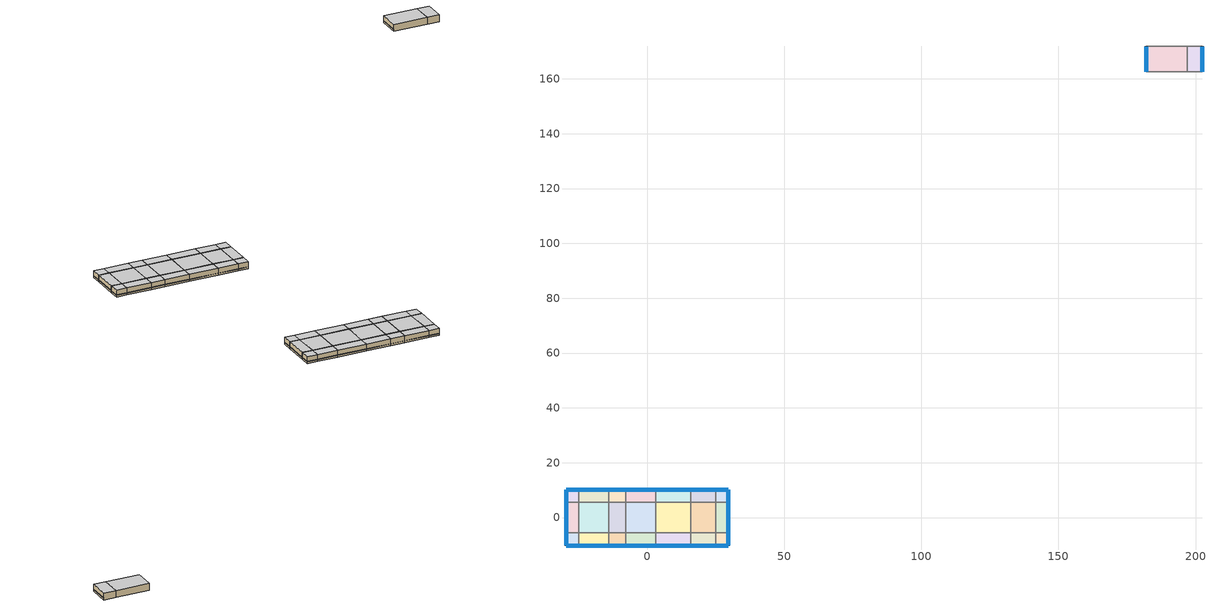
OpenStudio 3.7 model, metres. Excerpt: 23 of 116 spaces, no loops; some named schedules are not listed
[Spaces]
Outpatient PhysicalTherapy A end_a - Story Mid
 floor adiabatic (Typical Interior Floor): -29.59,-10.19 -29.59,-5.62 -25.02,-5.62 -25.02,-10.19 z3.05
 wall outside: -29.59,-5.62 -29.59,-10.19 -25.02,-10.19 z3.05:6.1
 wall to Outpatient PhysicalTherapy B end_a - Story Mid: -25.02,-5.62 -29.59,-5.62 z3.05:6.1
 wall to Outpatient PhysicalTherapy A  - Story Mid: -25.02,-10.19 -25.02,-5.62 z3.05:6.1
 window (Window U-0.5 SHGC 0.27): -29.59,-5.64 -29.59,-10.16 / -29.57,-10.19 -25.04,-10.19 z3.81:3.99
 ceiling adiabatic (Typical Interior Ceiling): -25.02,-10.19 -25.02,-5.62 -29.59,-5.62 -29.59,-10.19 z6.1
Outpatient PhysicalTherapy B end_a - Story Mid
 floor adiabatic (Typical Interior Floor): -29.59,-5.62 -29.59,5.62 -25.02,5.62 -25.02,-5.62 z3.05
 wall outside: -29.59,5.62 -29.59,-5.62 z3.05:6.1
 wall to Outpatient PhysicalTherapy C end_a - Story Mid: -25.02,5.62 -29.59,5.62 z3.05:6.1
 wall to Outpatient PhysicalTherapy B  - Story Mid: -25.02,-5.62 -25.02,5.62 z3.05:6.1
 window (Window U-0.5 SHGC 0.27): -29.59,5.59 -29.59,-5.59 z3.81:3.99
 ceiling adiabatic (Typical Interior Ceiling): -25.02,-5.62 -25.02,5.62 -29.59,5.62 -29.59,-5.62 z6.1
Outpatient PhysicalTherapy C end_a - Story Mid
 floor adiabatic (Typical Interior Floor): -29.59,5.62 -29.59,10.19 -25.02,10.19 -25.02,5.62 z3.05
 wall outside: -25.02,10.19 -29.59,10.19 -29.59,5.62 z3.05:6.1
 wall to Outpatient PhysicalTherapy C  - Story Mid: -25.02,5.62 -25.02,10.19 z3.05:6.1
 window (Window U-0.5 SHGC 0.27): -29.59,10.16 -29.59,5.64 / -25.04,10.19 -29.57,10.19 z3.81:3.99
 ceiling adiabatic (Typical Interior Ceiling): -25.02,5.62 -25.02,10.19 -29.59,10.19 -29.59,5.62 z6.1
Outpatient PhysicalTherapy A  - Story Mid
 floor adiabatic (Typical Interior Floor): -25.02,-10.19 -25.02,-5.62 -14.07,-5.62 -14.07,-10.19 z3.05
 wall outside: -25.02,-10.19 -14.07,-10.19 z3.05:6.1
 wall to Outpatient PhysicalTherapy B  - Story Mid: -14.07,-5.62 -25.02,-5.62 z3.05:6.1
 wall to Outpatient PACU A  - Story Mid: -14.07,-10.19 -14.07,-5.62 z3.05:6.1
 window (Window U-0.5 SHGC 0.27): -24.99,-10.19 -14.09,-10.19 z3.81:3.99
 ceiling adiabatic (Typical Interior Ceiling): -14.07,-10.19 -14.07,-5.62 -25.02,-5.62 -25.02,-10.19 z6.1
Outpatient PhysicalTherapy B  - Story Mid
 floor adiabatic (Typical Interior Floor): -25.02,-5.62 -25.02,5.62 -14.07,5.62 -14.07,-5.62 z3.05
 wall to Outpatient PhysicalTherapy C  - Story Mid: -14.07,5.62 -25.02,5.62 z3.05:6.1
 wall to Outpatient PACU B  - Story Mid: -14.07,-5.62 -14.07,5.62 z3.05:6.1
 ceiling adiabatic (Typical Interior Ceiling): -14.07,-5.62 -14.07,5.62 -25.02,5.62 -25.02,-5.62 z6.1
Outpatient PhysicalTherapy C  - Story Mid
 floor adiabatic (Typical Interior Floor): -25.02,5.62 -25.02,10.19 -14.07,10.19 -14.07,5.62 z3.05
 wall outside: -14.07,10.19 -25.02,10.19 z3.05:6.1
 wall to Outpatient PACU C  - Story Mid: -14.07,5.62 -14.07,10.19 z3.05:6.1
 window (Window U-0.5 SHGC 0.27): -14.09,10.19 -24.99,10.19 z3.81:3.99
 ceiling adiabatic (Typical Interior Ceiling): -14.07,5.62 -14.07,10.19 -25.02,10.19 -25.02,5.62 z6.1
Outpatient PACU A  - Story Mid
 floor adiabatic (Typical Interior Floor): -14.07,-10.19 -14.07,-5.62 -7.87,-5.62 -7.87,-10.19 z3.05
 wall outside: -14.07,-10.19 -7.87,-10.19 z3.05:6.1
 wall to Outpatient PACU B  - Story Mid: -7.87,-5.62 -14.07,-5.62 z3.05:6.1
 wall to Outpatient Lounge A  - Story Mid: -7.87,-10.19 -7.87,-5.62 z3.05:6.1
 window (Window U-0.5 SHGC 0.27): -14.04,-10.19 -7.9,-10.19 z3.81:3.99
 ceiling adiabatic (Typical Interior Ceiling): -7.87,-10.19 -7.87,-5.62 -14.07,-5.62 -14.07,-10.19 z6.1
Outpatient PACU B  - Story Mid
 floor adiabatic (Typical Interior Floor): -14.07,-5.62 -14.07,5.62 -7.87,5.62 -7.87,-5.62 z3.05
 wall to Outpatient PACU C  - Story Mid: -7.87,5.62 -14.07,5.62 z3.05:6.1
 wall to Outpatient Lounge B  - Story Mid: -7.87,-5.62 -7.87,5.62 z3.05:6.1
 ceiling adiabatic (Typical Interior Ceiling): -7.87,-5.62 -7.87,5.62 -14.07,5.62 -14.07,-5.62 z6.1
Outpatient PACU C  - Story Mid
 floor adiabatic (Typical Interior Floor): -14.07,5.62 -14.07,10.19 -7.87,10.19 -7.87,5.62 z3.05
 wall outside: -7.87,10.19 -14.07,10.19 z3.05:6.1
 wall to Outpatient Lounge C  - Story Mid: -7.87,5.62 -7.87,10.19 z3.05:6.1
 window (Window U-0.5 SHGC 0.27): -7.9,10.19 -14.04,10.19 z3.81:3.99
 ceiling adiabatic (Typical Interior Ceiling): -7.87,5.62 -7.87,10.19 -14.07,10.19 -14.07,5.62 z6.1
Outpatient Lounge A  - Story Mid
 floor adiabatic (Typical Interior Floor): -7.87,-10.19 -7.87,-5.62 3.06,-5.62 3.06,-10.19 z3.05
 wall outside: -7.87,-10.19 3.06,-10.19 z3.05:6.1
 wall to Outpatient Lounge B  - Story Mid: 3.06,-5.62 -7.87,-5.62 z3.05:6.1
 wall to Outpatient OR A  - Story Mid: 3.06,-10.19 3.06,-5.62 z3.05:6.1
 window (Window U-0.5 SHGC 0.27): -7.85,-10.19 3.03,-10.19 z3.81:3.99
 ceiling adiabatic (Typical Interior Ceiling): 3.06,-10.19 3.06,-5.62 -7.87,-5.62 -7.87,-10.19 z6.1
Outpatient Lounge B  - Story Mid
 floor adiabatic (Typical Interior Floor): -7.87,-5.62 -7.87,5.62 3.06,5.62 3.06,-5.62 z3.05
 wall to Outpatient Lounge C  - Story Mid: 3.06,5.62 -7.87,5.62 z3.05:6.1
 wall to Outpatient OR B  - Story Mid: 3.06,-5.62 3.06,5.62 z3.05:6.1
 ceiling adiabatic (Typical Interior Ceiling): 3.06,-5.62 3.06,5.62 -7.87,5.62 -7.87,-5.62 z6.1
Outpatient Lounge C  - Story Mid
 floor adiabatic (Typical Interior Floor): -7.87,5.62 -7.87,10.19 3.06,10.19 3.06,5.62 z3.05
 wall outside: 3.06,10.19 -7.87,10.19 z3.05:6.1
 wall to Outpatient OR C  - Story Mid: 3.06,5.62 3.06,10.19 z3.05:6.1
 window (Window U-0.5 SHGC 0.27): 3.03,10.19 -7.85,10.19 z3.81:3.99
 ceiling adiabatic (Typical Interior Ceiling): 3.06,5.62 3.06,10.19 -7.87,10.19 -7.87,5.62 z6.1
Outpatient OR A  - Story Mid
 floor adiabatic (Typical Interior Floor): 3.06,-10.19 3.06,-5.62 15.97,-5.62 15.97,-10.19 z3.05
 wall outside: 3.06,-10.19 15.97,-10.19 z3.05:6.1
 wall to Outpatient OR B  - Story Mid: 15.97,-5.62 3.06,-5.62 z3.05:6.1
 wall to Outpatient Reception A  - Story Mid: 15.97,-10.19 15.97,-5.62 z3.05:6.1
 window (Window U-0.5 SHGC 0.27): 3.09,-10.19 15.95,-10.19 z3.81:3.99
 ceiling adiabatic (Typical Interior Ceiling): 15.97,-10.19 15.97,-5.62 3.06,-5.62 3.06,-10.19 z6.1
Outpatient OR B  - Story Mid
 floor adiabatic (Typical Interior Floor): 3.06,-5.62 3.06,5.62 15.97,5.62 15.97,-5.62 z3.05
 wall to Outpatient OR C  - Story Mid: 15.97,5.62 3.06,5.62 z3.05:6.1
 wall to Outpatient Reception B  - Story Mid: 15.97,-5.62 15.97,5.62 z3.05:6.1
 ceiling adiabatic (Typical Interior Ceiling): 15.97,-5.62 15.97,5.62 3.06,5.62 3.06,-5.62 z6.1
Outpatient OR C  - Story Mid
 floor adiabatic (Typical Interior Floor): 3.06,5.62 3.06,10.19 15.97,10.19 15.97,5.62 z3.05
 wall outside: 15.97,10.19 3.06,10.19 z3.05:6.1
 wall to Outpatient Reception C  - Story Mid: 15.97,5.62 15.97,10.19 z3.05:6.1
 window (Window U-0.5 SHGC 0.27): 15.95,10.19 3.09,10.19 z3.81:3.99
 ceiling adiabatic (Typical Interior Ceiling): 15.97,5.62 15.97,10.19 3.06,10.19 3.06,5.62 z6.1
Outpatient Reception A  - Story Mid
 floor adiabatic (Typical Interior Floor): 15.97,-10.19 15.97,-5.62 25.02,-5.62 25.02,-10.19 z3.05
 wall outside: 15.97,-10.19 25.02,-10.19 z3.05:6.1
 wall to Outpatient Reception B  - Story Mid: 25.02,-5.62 15.97,-5.62 z3.05:6.1
 wall to Outpatient Reception A end_b - Story Mid: 25.02,-10.19 25.02,-5.62 z3.05:6.1
 window (Window U-0.5 SHGC 0.27): 16,-10.19 24.99,-10.19 z3.81:3.99
 ceiling adiabatic (Typical Interior Ceiling): 25.02,-10.19 25.02,-5.62 15.97,-5.62 15.97,-10.19 z6.1
Outpatient Reception B  - Story Mid
 floor adiabatic (Typical Interior Floor): 15.97,-5.62 15.97,5.62 25.02,5.62 25.02,-5.62 z3.05
 wall to Outpatient Reception C  - Story Mid: 25.02,5.62 15.97,5.62 z3.05:6.1
 wall to Outpatient Reception B end_b - Story Mid: 25.02,-5.62 25.02,5.62 z3.05:6.1
 ceiling adiabatic (Typical Interior Ceiling): 25.02,-5.62 25.02,5.62 15.97,5.62 15.97,-5.62 z6.1
Outpatient Reception C  - Story Mid
 floor adiabatic (Typical Interior Floor): 15.97,5.62 15.97,10.19 25.02,10.19 25.02,5.62 z3.05
 wall outside: 25.02,10.19 15.97,10.19 z3.05:6.1
 wall to Outpatient Reception C end_b - Story Mid: 25.02,5.62 25.02,10.19 z3.05:6.1
 window (Window U-0.5 SHGC 0.27): 24.99,10.19 16,10.19 z3.81:3.99
 ceiling adiabatic (Typical Interior Ceiling): 25.02,5.62 25.02,10.19 15.97,10.19 15.97,5.62 z6.1
Outpatient Reception A end_b - Story Mid
 floor adiabatic (Typical Interior Floor): 25.02,-10.19 25.02,-5.62 29.59,-5.62 29.59,-10.19 z3.05
 wall outside: 25.02,-10.19 29.59,-10.19 29.59,-5.62 z3.05:6.1
 wall to Outpatient Reception B end_b - Story Mid: 29.59,-5.62 25.02,-5.62 z3.05:6.1
 window (Window U-0.5 SHGC 0.27): 25.04,-10.19 29.57,-10.19 / 29.59,-10.16 29.59,-5.64 z3.81:3.99
 ceiling adiabatic (Typical Interior Ceiling): 29.59,-10.19 29.59,-5.62 25.02,-5.62 25.02,-10.19 z6.1
Outpatient Reception B end_b - Story Mid
 floor adiabatic (Typical Interior Floor): 25.02,-5.62 25.02,5.62 29.59,5.62 29.59,-5.62 z3.05
 wall outside: 29.59,-5.62 29.59,5.62 z3.05:6.1
 wall to Outpatient Reception C end_b - Story Mid: 29.59,5.62 25.02,5.62 z3.05:6.1
 window (Window U-0.5 SHGC 0.27): 29.59,-5.59 29.59,5.59 z3.81:3.99
 ceiling adiabatic (Typical Interior Ceiling): 29.59,-5.62 29.59,5.62 25.02,5.62 25.02,-5.62 z6.1
Outpatient Reception C end_b - Story Mid
 floor adiabatic (Typical Interior Floor): 25.02,5.62 25.02,10.19 29.59,10.19 29.59,5.62 z3.05
 wall outside: 29.59,5.62 29.59,10.19 25.02,10.19 z3.05:6.1
 window (Window U-0.5 SHGC 0.27): 29.57,10.19 25.04,10.19 / 29.59,5.64 29.59,10.16 z3.81:3.99
 ceiling adiabatic (Typical Interior Ceiling): 29.59,5.62 29.59,10.19 25.02,10.19 25.02,5.62 z6.1
Outpatient Xray  - Story Mid
 floor adiabatic (Typical Interior Floor): 181.99,162.59 181.99,171.8 196.92,171.8 196.92,162.59 z3.05
 wall outside: 181.99,171.8 181.99,162.59 z3.05:6.1
 wall adiabatic (Typical Interior Wall): 196.92,171.8 181.99,171.8 / 181.99,162.59 196.92,162.59 z3.05:6.1
 wall to Outpatient PACU  - Story Mid: 196.92,162.59 196.92,171.8 z3.05:6.1
 window (Window U-0.5 SHGC 0.27): 181.99,171.78 181.99,162.61 z3.81:3.99
 ceiling adiabatic (Typical Interior Ceiling): 196.92,162.59 196.92,171.8 181.99,171.8 181.99,162.59 z6.1
Outpatient PACU  - Story Mid
 floor adiabatic (Typical Interior Floor): 196.92,162.59 196.92,171.8 202.36,171.8 202.36,162.59 z3.05
 wall outside: 202.36,162.59 202.36,171.8 z3.05:6.1
 wall adiabatic (Typical Interior Wall): 202.36,171.8 196.92,171.8 / 196.92,162.59 202.36,162.59 z3.05:6.1
 window (Window U-0.5 SHGC 0.27): 202.36,162.61 202.36,171.78 z3.81:3.99
 ceiling adiabatic (Typical Interior Ceiling): 202.36,162.59 202.36,171.8 196.92,171.8 196.92,162.59 z6.1
[Site]
Northeast Philadelph: Latitude {deg}=40.08; Longitude {deg}=-75.01; Time Zone {hr}=-5; Elevation {m}=36; Terrain=City
[Site:WaterMainsTemperature]
Calculation Method=Correlation; Annual Average Outdoor Air Temperature {C}=14.165; Maximum Difference In Monthly Average Outdoor Air Temperatures {deltaC}=25.99
[SizingPeriod:DesignDay] Daily Dry-Bulb Temperature Range {deltaC}=10.2; Barometric Pressure {Pa}=100893; Wind Speed {m/s}=4.3; Wind Direction {deg}=280; Rain Indicator=No; Snow Indicator=No; Day of Month=21; Month=7; Day Type=SummerDesignDay; Daylight Saving Time Indicator=No; Dry-Bulb Temperature Range Modifier Type=DefaultMultipliers; Solar Model Indicator=ASHRAETau; ASHRAE Clear Sky Optical Depth for Beam Irradiance=0.453; ASHRAE Clear Sky Optical Depth for Diffuse Irradiance=2.129
Name | Maximum Dry-Bulb Temperature {C} | Humidity Condition Type | Wetbulb or DewPoint at Maximum Dry-Bulb {C}
Northeast Philadelph Ann Clg .4% Condns DB=>MWB 1 | 34 | Wetbulb | 24.1
Northeast Philadelph Ann Clg .4% Condns WB=>MDB 1 | 31.5 | Wetbulb | 25.8
Northeast Philadelph Ann Clg 1% Condns DB=>MWB 1 | 32.6 | Wetbulb | 23.4
Northeast Philadelph Ann Clg 2% Condns DP=>MDB 1 | 26.8 | Dewpoint | 22.5
[ClimateZones]
Climate Zone Institution Name 1=ASHRAE; Climate Zone Document Name 1=ANSI/ASHRAE Standard 169; Climate Zone Document Year 1=2006; Climate Zone Value 1=ASHRAE 169-2013-4A; Climate Zone Institution Name 2=CEC; Climate Zone Document Name 2=California Climate Zone Descriptions; Climate Zone Document Year 2=1995
[Building]
ComStock 90.1-2004|Outpatient: North Axis {deg}=45; Default Construction Set=ComStock 90.1-2004 - Outpatient - ASHRAE 169-2013-4A; Default Schedule Set=Building Default Schedule Set; Standards Building Type=Outpatient
[Site:GroundTemperature:FCfactorMethod]
January Ground Temperature {C}=14; February Ground Temperature {C}=7.3; March Ground Temperature {C}=3.3; April Ground Temperature {C}=1.2; May Ground Temperature {C}=-0.2; June Ground Temperature {C}=5.6; July Ground Temperature {C}=10.9; August Ground Temperature {C}=16.1; September Ground Temperature {C}=21.7; October Ground Temperature {C}=25; November Ground Temperature {C}=24.8; December Ground Temperature {C}=19.9
[DefaultConstructionSet]
ComStock 90.1-2004 - Outpatient - ASHRAE 169-2013-4A: Default Exterior Surface Constructions=Default Surface Constructions 1; Default Interior Surface Constructions=Default Surface Constructions 2; Default Ground Contact Surface Constructions=Default Surface Constructions 3; Default Exterior SubSurface Constructions=Default Sub Surface Constructions 1; Default Interior SubSurface Constructions=Default Sub Surface Constructions 2; Interior Partition Construction=Typical Interior Partition
[DefaultSurfaceConstructions]
Name | Floor Construction | Wall Construction | Roof Ceiling Construction
Default Surface Constructions 1 | Typical Insulated Exterior Mass Floor R-9.35 | Typical Insulated Exterior Mass Wall R-6.62 | Typical IEAD Roof R-15.87
Default Surface Constructions 2 | Typical Interior Floor | Typical Interior Wall | Typical Interior Ceiling
Default Surface Constructions 3 | Typical Insulated Carpeted 6in Slab Floor | Typical Insulated Basement Mass Wall
[Construction]
Typical Insulated Exterior Mass Floor R-9.35: Typical Insulation R-6.78, 4 in. Normalweight Concrete Floor, Typical Carpet Pad
Typical IEAD Roof R-15.87: Roof Membrane, Typical Insulation R-14.76, Metal Roof Surface
Typical Interior Floor: 100mm Normalweight concrete floor, CP02 CARPET PAD
Typical Interior Wall: G01 13mm gypsum board, G01 13mm gypsum board
Typical Interior Ceiling: CP02 CARPET PAD, 100mm Normalweight concrete floor
Typical Insulated Carpeted 6in Slab Floor: 6 in. Normalweight Concrete Floor, Typical Carpet Pad
Typical Insulated Basement Mass Wall: 8 in. Concrete Block Basement Wall
U 0.57 SHGC 0.39 Dbl Ref-D Clr 6mm/6mm Air: REF D CLEAR 6MM, AIR 6MM, CLEAR 6MM
Typical Insulated Metal Door R-1.43: F08 Metal surface, Typical Insulation R-0.58
Typical Overhead Door R-0.86: Typical Insulation R-0.01
U 1.17 SHGC 0.49 Simple Glazing Skylight U-1.17 SHGC 0.39: U 1.17 SHGC 0.49 Simple Glazing U-1.17 SHGC 0.39
Typical Interior Window: Clear 3mm
Typical Interior Door; Typical Interior Partition: G05 25mm wood
Typical Insulated Exterior Mass Wall R-6.62: 1IN Stucco, 8IN CONCRETE HW RefBldg, Typical Insulation R-4.23, 1/2IN Gypsum
InteriorFurnishings 1: Std Wood 6inch 1
Window U-0.5 SHGC 0.27: Simple Glazing Double - LowE - Tinted/Reflective - Thermally Broken Aluminum
[Material:NoMass] Roughness=Smooth; Thermal Absorptance=0.9; Solar Absorptance=0.7
Name | Thermal Resistance {m2-K/W} | Visible Absorptance
Typical Insulation R-6.78 | 1.19347 | 0.7
Typical Carpet Pad; CP02 CARPET PAD | 0.21648 | 0.8
Typical Insulation R-14.76 | 2.59864 | 0.7
Typical Insulation R-0.58 | 0.101875 | 0.7
Typical Insulation R-0.01 | 0.001 | 0.7
Typical Insulation R-4.23 | 0.745657 | 0.7
[Material] Thermal Absorptance=0.9
Name | Roughness | Thickness {m} | Conductivity {W/m-K} | Density {kg/m3} | Specific Heat {J/kg-K} | Solar Absorptance | Visible Absorptance
4 in. Normalweight Concrete Floor | MediumRough | 0.1016 | 2.31 | 2322 | 832 | 0.7 | 0.7
Roof Membrane | VeryRough | 0.0095 | 0.16 | 1121.29 | 1460 | 0.7 | 0.7
Metal Roof Surface; F08 Metal surface | Smooth | 0.0008 | 45.28 | 7824 | 500 | 0.7 | 0.7
100mm Normalweight concrete floor | MediumRough | 0.1016 | 2.31045 | 2322 | 832.557 | 0.7 | 0.7
G01 13mm gypsum board | Smooth | 0.0127 | 0.160031 | 800.001 | 1090.73 | 0.7 | 0.5
6 in. Normalweight Concrete Floor | MediumRough | 0.1524 | 2.31 | 2322 | 832 | 0.7 | 0.7
8 in. Concrete Block Basement Wall | MediumRough | 0.2032 | 1.326 | 1842 | 912 | 0.7 | 0.7
G05 25mm wood | MediumSmooth | 0.0254 | 0.15 | 608 | 1630 | 0.5 | 0.5
1IN Stucco | Smooth | 0.0253 | 0.6918 | 1858 | 837 | 0.7 | 0.92
8IN CONCRETE HW RefBldg | Rough | 0.2032 | 1.311 | 2240 | 836.8 | 0.7 | 0.7
1/2IN Gypsum | Smooth | 0.0127 | 0.16 | 784.9 | 830 | 0.4 | 0.4
Std Wood 6inch 1 | MediumSmooth | 0.15 | 0.12 | 540 | 1210 | 0.7 | 0.7
[DefaultSubSurfaceConstructions]
Name | Fixed Window Construction | Operable Window Construction | Door Construction | Glass Door Construction | Overhead Door Construction | Skylight Construction | Tubular Daylight Dome Construction | Tubular Daylight Diffuser Construction
Default Sub Surface Constructions 1 | U 0.57 SHGC 0.39 Dbl Ref-D Clr 6mm/6mm Air | U 0.57 SHGC 0.39 Dbl Ref-D Clr 6mm/6mm Air | Typical Insulated Metal Door R-1.43 | U 0.57 SHGC 0.39 Dbl Ref-D Clr 6mm/6mm Air | Typical Overhead Door R-0.86 | U 1.17 SHGC 0.49 Simple Glazing Skylight U-1.17 SHGC 0.39 | Typical Interior Window | Typical Interior Window
Default Sub Surface Constructions 2 | Typical Interior Window | Typical Interior Window | Typical Interior Door
[WindowMaterial:Glazing] Optical Data Type=SpectralAverage; Infrared Transmittance at Normal Incidence=0; Front Side Infrared Hemispherical Emissivity=0.84; Conductivity {W/m-K}=0.9; Dirt Correction Factor for Solar and Visible Transmittance=1; Solar Diffusing=No
Name | Thickness {m} | Solar Transmittance at Normal Incidence | Front Side Solar Reflectance at Normal Incidence | Back Side Solar Reflectance at Normal Incidence | Visible Transmittance at Normal Incidence | Front Side Visible Reflectance at Normal Incidence | Back Side Visible Reflectance at Normal Incidence | Back Side Infrared Hemispherical Emissivity
REF D CLEAR 6MM | 0.006 | 0.429 | 0.308 | 0.379 | 0.334 | 0.453 | 0.505 | 0.82
CLEAR 6MM | 0.006 | 0.775 | 0.071 | 0.071 | 0.881 | 0.08 | 0.08 | 0.84
Clear 3mm | 0.003 | 0.837 | 0.075 | 0.075 | 0.898 | 0.081 | 0.081 | 0.84
[WindowMaterial:Gas]
AIR 6MM: Gas Type=Air; Thickness {m}=0.0063
[WindowMaterial:SimpleGlazingSystem]
Name | U-Factor {W/m2-K} | Solar Heat Gain Coefficient | Visible Transmittance
U 1.17 SHGC 0.49 Simple Glazing U-1.17 SHGC 0.39 | 6.64357 | 0.39 | 0.38
Simple Glazing Double - LowE - Tinted/Reflective - Thermally Broken Aluminum | 2.81642 | 0.266 | 0.359
[SpaceType] Standards Building Type=Outpatient
Name | Default Schedule Set | Design Specification Outdoor Air Object | Standards Space Type
Outpatient Xray - ComStock 90.1-2004 | Outpatient Xray Schedule Set | Outpatient Xray Ventilation | Xray
Outpatient PACU - ComStock 90.1-2004 | Outpatient PACU Schedule Set | Outpatient PACU Ventilation | PACU
Outpatient Lounge - ComStock 90.1-2004 | Outpatient Lounge Schedule Set | Outpatient Lounge Ventilation | Lounge
Outpatient OR - ComStock 90.1-2004 | Outpatient OR Schedule Set | Outpatient OR Ventilation | OR
Outpatient Reception - ComStock 90.1-2004 | Outpatient Reception Schedule Set | Outpatient Reception Ventilation | Reception
Outpatient PhysicalTherapy - ComStock 90.1-2004 | Outpatient PhysicalTherapy Schedule Set | Outpatient PhysicalTherapy Ventilation | PhysicalTherapy
[BuildingStory]
Story Mid: Nominal Z Coordinate {m}=3.048; Nominal Floor to Floor Height {m}=3.048
[Space] Building Story=Story Mid
Name | Space Type | Thermal Zone
Outpatient PhysicalTherapy A end_a - Story Mid | Outpatient PhysicalTherapy - ComStock 90.1-2004 | Zone Outpatient PhysicalTherapy A end_a - Story Mid
Outpatient PhysicalTherapy B end_a - Story Mid | Outpatient PhysicalTherapy - ComStock 90.1-2004 | Zone Outpatient PhysicalTherapy B end_a - Story Mid
Outpatient PhysicalTherapy C end_a - Story Mid | Outpatient PhysicalTherapy - ComStock 90.1-2004 | Zone Outpatient PhysicalTherapy C end_a - Story Mid
Outpatient PhysicalTherapy A  - Story Mid | Outpatient PhysicalTherapy - ComStock 90.1-2004 | Zone Outpatient PhysicalTherapy A  - Story Mid
Outpatient PhysicalTherapy B  - Story Mid | Outpatient PhysicalTherapy - ComStock 90.1-2004 | Zone Outpatient PhysicalTherapy B  - Story Mid
Outpatient PhysicalTherapy C  - Story Mid | Outpatient PhysicalTherapy - ComStock 90.1-2004 | Zone Outpatient PhysicalTherapy C  - Story Mid
Outpatient PACU A  - Story Mid | Outpatient PACU - ComStock 90.1-2004 | Zone Outpatient PACU A  - Story Mid
Outpatient PACU B  - Story Mid | Outpatient PACU - ComStock 90.1-2004 | Zone Outpatient PACU B  - Story Mid
Outpatient PACU C  - Story Mid | Outpatient PACU - ComStock 90.1-2004 | Zone Outpatient PACU C  - Story Mid
Outpatient Lounge A  - Story Mid | Outpatient Lounge - ComStock 90.1-2004 | Zone Outpatient Lounge A  - Story Mid
Outpatient Lounge B  - Story Mid | Outpatient Lounge - ComStock 90.1-2004 | Zone Outpatient Lounge B  - Story Mid
Outpatient Lounge C  - Story Mid | Outpatient Lounge - ComStock 90.1-2004 | Zone Outpatient Lounge C  - Story Mid
Outpatient OR A  - Story Mid | Outpatient OR - ComStock 90.1-2004 | Zone Outpatient OR A  - Story Mid
Outpatient OR B  - Story Mid | Outpatient OR - ComStock 90.1-2004 | Zone Outpatient OR B  - Story Mid
Outpatient OR C  - Story Mid | Outpatient OR - ComStock 90.1-2004 | Zone Outpatient OR C  - Story Mid
Outpatient Reception A  - Story Mid | Outpatient Reception - ComStock 90.1-2004 | Zone Outpatient Reception A  - Story Mid
Outpatient Reception B  - Story Mid | Outpatient Reception - ComStock 90.1-2004 | Zone Outpatient Reception B  - Story Mid
Outpatient Reception C  - Story Mid | Outpatient Reception - ComStock 90.1-2004 | Zone Outpatient Reception C  - Story Mid
Outpatient Reception A end_b - Story Mid | Outpatient Reception - ComStock 90.1-2004 | Zone Outpatient Reception A end_b - Story Mid
Outpatient Reception B end_b - Story Mid | Outpatient Reception - ComStock 90.1-2004 | Zone Outpatient Reception B end_b - Story Mid
Outpatient Reception C end_b - Story Mid | Outpatient Reception - ComStock 90.1-2004 | Zone Outpatient Reception C end_b - Story Mid
Outpatient Xray  - Story Mid | Outpatient Xray - ComStock 90.1-2004 | Zone Outpatient Xray  - Story Mid
Outpatient PACU  - Story Mid | Outpatient PACU - ComStock 90.1-2004 | Zone Outpatient PACU  - Story Mid
[ThermalZone] Multiplier=1; Use Ideal Air Loads=No
Name | Thermostat
Zone Outpatient PhysicalTherapy A end_a - Story Mid | Outpatient PhysicalTherapy - ComStock 90.1-2004 Thermostat 2
Zone Outpatient PhysicalTherapy B end_a - Story Mid | Outpatient PhysicalTherapy - ComStock 90.1-2004 Thermostat 4
Zone Outpatient PhysicalTherapy C end_a - Story Mid | Outpatient PhysicalTherapy - ComStock 90.1-2004 Thermostat 6
Zone Outpatient PhysicalTherapy A  - Story Mid | Outpatient PhysicalTherapy - ComStock 90.1-2004 Thermostat 1
Zone Outpatient PhysicalTherapy B  - Story Mid | Outpatient PhysicalTherapy - ComStock 90.1-2004 Thermostat 3
Zone Outpatient PhysicalTherapy C  - Story Mid | Outpatient PhysicalTherapy - ComStock 90.1-2004 Thermostat 5
Zone Outpatient PACU A  - Story Mid | Outpatient PACU - ComStock 90.1-2004 Thermostat 1
Zone Outpatient PACU B  - Story Mid | Outpatient PACU - ComStock 90.1-2004 Thermostat 2
Zone Outpatient PACU C  - Story Mid | Outpatient PACU - ComStock 90.1-2004 Thermostat 3
Zone Outpatient Lounge A  - Story Mid | Outpatient Lounge - ComStock 90.1-2004 Thermostat
Zone Outpatient Lounge B  - Story Mid | Outpatient Lounge - ComStock 90.1-2004 Thermostat 1
Zone Outpatient Lounge C  - Story Mid | Outpatient Lounge - ComStock 90.1-2004 Thermostat 2
Zone Outpatient OR A  - Story Mid | Outpatient OR - ComStock 90.1-2004 Thermostat
Zone Outpatient OR B  - Story Mid | Outpatient OR - ComStock 90.1-2004 Thermostat 1
Zone Outpatient OR C  - Story Mid | Outpatient OR - ComStock 90.1-2004 Thermostat 2
Zone Outpatient Reception A  - Story Mid | Outpatient Reception - ComStock 90.1-2004 Thermostat
Zone Outpatient Reception B  - Story Mid | Outpatient Reception - ComStock 90.1-2004 Thermostat 2
Zone Outpatient Reception C  - Story Mid | Outpatient Reception - ComStock 90.1-2004 Thermostat 4
Zone Outpatient Reception A end_b - Story Mid | Outpatient Reception - ComStock 90.1-2004 Thermostat 1
Zone Outpatient Reception B end_b - Story Mid | Outpatient Reception - ComStock 90.1-2004 Thermostat 3
Zone Outpatient Reception C end_b - Story Mid | Outpatient Reception - ComStock 90.1-2004 Thermostat 5
Zone Outpatient Xray  - Story Mid | Outpatient Xray - ComStock 90.1-2004 Thermostat
Zone Outpatient PACU  - Story Mid | Outpatient PACU - ComStock 90.1-2004 Thermostat
[People:Definition] Number of People Calculation Method=People/Area; Fraction Radiant=0.3
Name | People per Space Floor Area {person/m2}
Outpatient Lounge People Definition | 0.161566
Outpatient OR People Definition; Outpatient PACU People Definition; Outpatient PhysicalTherapy People Definition; Outpatient Xray People Definition | 0.215493
Outpatient Reception People Definition | 0.322594
[People] Work Efficiency Schedule=Work Efficiency Schedule; Clothing Insulation Schedule=Clothing Schedule; Air Velocity Schedule=Air Velocity Schedule; Multiplier=1
Name | People Definition | Space or SpaceType
Outpatient Lounge People | Outpatient Lounge People Definition | Outpatient Lounge - ComStock 90.1-2004
Outpatient OR People | Outpatient OR People Definition | Outpatient OR - ComStock 90.1-2004
Outpatient PACU People | Outpatient PACU People Definition | Outpatient PACU - ComStock 90.1-2004
Outpatient PhysicalTherapy People | Outpatient PhysicalTherapy People Definition | Outpatient PhysicalTherapy - ComStock 90.1-2004
Outpatient Reception People | Outpatient Reception People Definition | Outpatient Reception - ComStock 90.1-2004
Outpatient Xray People | Outpatient Xray People Definition | Outpatient Xray - ComStock 90.1-2004
[Lights:Definition] Design Level Calculation Method=Watts/Area; Fraction Visible=0.2; Return Air Fraction=0
Name | Watts per Space Floor Area {W/m2} | Fraction Radiant
Outpatient PACU - ComStock 90.1-2004 General Lights Definition | 9.71382 | 0.31
Outpatient PACU - ComStock 90.1-2004 Wall Wash Lights Definition | 10.5927 | 0.125
Outpatient Lounge - ComStock 90.1-2004 General Lights Definition | 3.74035 | 0.31
Outpatient Lounge - ComStock 90.1-2004 Wall Wash Lights Definition | 4.25298 | 0.125
Outpatient Xray - ComStock 90.1-2004 General Lights Definition | 6.48665 | 0.31
Outpatient OR - ComStock 90.1-2004 General Lights Definition | 22.5358 | 0.31
Outpatient Reception - ComStock 90.1-2004 General Lights Definition | 2.45217 | 0.31
Outpatient Reception - ComStock 90.1-2004 Task Lights Definition | 1.72345 | 0.125
Outpatient Reception - ComStock 90.1-2004 Wall Wash Lights Definition | 3.12863 | 0.125
Outpatient PhysicalTherapy - ComStock 90.1-2004 General Lights Definition | 8.67819 | 0.31
Outpatient PhysicalTherapy - ComStock 90.1-2004 Task Lights Definition | 15.587 | 0.125
[ElectricEquipment:Definition] Design Level Calculation Method=Watts/Area; Fraction Latent=0; Fraction Radiant=0.5; Fraction Lost=0
Name | Watts per Space Floor Area {W/m2}
Outpatient Lounge Elec Equip Definition; Outpatient PACU Elec Equip Definition | 32.2917
Outpatient OR Elec Equip Definition | 43.0556
Outpatient PhysicalTherapy Elec Equip Definition | 16.1459
Outpatient Reception Elec Equip Definition | 11.8403
Outpatient Xray Elec Equip Definition | 107.639
[ElectricEquipment]
Name | Electric Equipment Definition | Space or SpaceType
Outpatient Lounge Elec Equip | Outpatient Lounge Elec Equip Definition | Outpatient Lounge - ComStock 90.1-2004
Outpatient OR Elec Equip | Outpatient OR Elec Equip Definition | Outpatient OR - ComStock 90.1-2004
Outpatient PACU Elec Equip | Outpatient PACU Elec Equip Definition | Outpatient PACU - ComStock 90.1-2004
Outpatient PhysicalTherapy Elec Equip | Outpatient PhysicalTherapy Elec Equip Definition | Outpatient PhysicalTherapy - ComStock 90.1-2004
Outpatient Reception Elec Equip | Outpatient Reception Elec Equip Definition | Outpatient Reception - ComStock 90.1-2004
Outpatient Xray Elec Equip | Outpatient Xray Elec Equip Definition | Outpatient Xray - ComStock 90.1-2004
[DesignSpecification:OutdoorAir] Outdoor Air Method=Sum
Name | Outdoor Air Flow per Person {m3/s-person} | Outdoor Air Flow per Floor Area {m3/s-m2}
Outpatient Lounge Ventilation; Outpatient Reception Ventilation | 0.00707921
Outpatient OR Ventilation | 0.0141584 | 0.00254
Outpatient PACU Ventilation | 0.00235974 | 0.00270764
Outpatient PhysicalTherapy Ventilation |  | 0.0023876
Outpatient Xray Ventilation |  | 0.001524
[DefaultScheduleSet]
Name | Number of People Schedule | People Activity Level Schedule | Lighting Schedule | Electric Equipment Schedule | Infiltration Schedule | Gas Equipment Schedule | Hours of Operation Schedule
Outpatient Lounge Schedule Set; Outpatient Reception Schedule Set | OutPatientHealthCare BLDG_OCC_SCH | OutPatientHealthCare ACTIVITY_SCH | OutPatientHealthCare BLDG_LIGHT_SCH | OutPatientHealthCare BLDG_EQUIP_SCH_BASE | OutPatientHealthCare INFIL_SCH
Outpatient OR Schedule Set | OutPatientHealthCare BLDG_OCC_SCH | OutPatientHealthCare ACTIVITY_SCH | OutPatientHealthCare BLDG_LIGHT_EXAM_SCH | OutPatientHealthCare BLDG_EQUIP_SCH_BASE | OutPatientHealthCare INFIL_SCH | OutPatientHealthCare BLDG_EQUIP_SCH
Outpatient PACU Schedule Set; Outpatient PhysicalTherapy Schedule Set; Outpatient Xray Schedule Set | OutPatientHealthCare BLDG_OCC_SCH | OutPatientHealthCare ACTIVITY_SCH | OutPatientHealthCare BLDG_LIGHT_EXAM_SCH | OutPatientHealthCare BLDG_EQUIP_SCH_BASE | OutPatientHealthCare INFIL_SCH
Building Default Schedule Set |  |  |  |  |  |  | Building Hours of Operation NonResidential
[GasEquipment:Definition]
Outpatient OR Gas Equip Definition: Design Level Calculation Method=Watts/Area; Watts per Space Floor Area {W/m2}=75.3001; Fraction Latent=0; Fraction Radiant=0; Fraction Lost=0.5
[GasEquipment]
Outpatient OR Gas Equip: Gas Equipment Definition=Outpatient OR Gas Equip Definition; Space or SpaceType=Outpatient OR - ComStock 90.1-2004
[Exterior:Lights:Definition]
Name | Design Level {W}
Parking Areas and Drives Def (W/ft^2) | 0.0414577
Building Facades Def (W/ft^2) | 0.2
Main Entries Def (W/ft) | 30
Other Doors Def (W/ft) | 20
[Exterior:Lights] Control Option=AstronomicalClock
Name | Exterior Lights Definition | Schedule | Multiplier
Parking Areas and Drives | Parking Areas and Drives Def (W/ft^2) | Always On Discrete | 151875
Building Facades | Building Facades Def (W/ft^2) | Schedule Ruleset 1 | 5824.89
Main Entries | Main Entries Def (W/ft) | Always On Discrete | 12
Other Doors | Other Doors Def (W/ft) | Always On Discrete | 31.14
[ThermostatSetpoint:DualSetpoint]
Name | Heating Setpoint Temperature Schedule | Cooling Setpoint Temperature Schedule
Outpatient Lounge - ComStock 90.1-2004 Thermostat; Outpatient Lounge - ComStock 90.1-2004 Thermostat 1; Outpatient Lounge - ComStock 90.1-2004 Thermostat 2; Outpatient PACU - ComStock 90.1-2004 Thermostat; Outpatient PACU - ComStock 90.1-2004 Thermostat 1; Outpatient PACU - ComStock 90.1-2004 Thermostat 2; Outpatient PACU - ComStock 90.1-2004 Thermostat 3; Outpatient PhysicalTherapy - ComStock 90.1-2004 Thermostat 1; Outpatient PhysicalTherapy - ComStock 90.1-2004 Thermostat 2; Outpatient PhysicalTherapy - ComStock 90.1-2004 Thermostat 3; Outpatient PhysicalTherapy - ComStock 90.1-2004 Thermostat 4; Outpatient PhysicalTherapy - ComStock 90.1-2004 Thermostat 5; Outpatient PhysicalTherapy - ComStock 90.1-2004 Thermostat 6; Outpatient Reception - ComStock 90.1-2004 Thermostat; Outpatient Reception - ComStock 90.1-2004 Thermostat 1; Outpatient Reception - ComStock 90.1-2004 Thermostat 2; Outpatient Reception - ComStock 90.1-2004 Thermostat 3; Outpatient Reception - ComStock 90.1-2004 Thermostat 4; Outpatient Reception - ComStock 90.1-2004 Thermostat 5; Outpatient Xray - ComStock 90.1-2004 Thermostat | OutPatientHealthCare HTGSETP_SCH_YES_OPTIMUM | OutPatientHealthCare CLGSETP_SCH_NO_SETBACK
Outpatient OR - ComStock 90.1-2004 Thermostat; Outpatient OR - ComStock 90.1-2004 Thermostat 1; Outpatient OR - ComStock 90.1-2004 Thermostat 2 | OutPatientHealthCare OR_HTGSETP_SCH | OutPatientHealthCare OR_CLGSETP_SCH
[InternalMass:Definition]
Internal Mass Definition 2: Construction=InteriorFurnishings 1; Design Level Calculation Method=SurfaceArea/Area; Surface Area per Space Floor Area=2
[InternalMass] Internal Mass Definition=Internal Mass Definition 2; Multiplier=1
Name | Space or SpaceType
Outpatient PACU  - Story Mid Mass | Outpatient PACU  - Story Mid
Outpatient Xray  - Story Mid Mass | Outpatient Xray  - Story Mid
Outpatient Reception B end_b - Story Mid Mass | Outpatient Reception B end_b - Story Mid
Outpatient Reception A end_b - Story Mid Mass | Outpatient Reception A end_b - Story Mid
Outpatient Reception C  - Story Mid Mass | Outpatient Reception C  - Story Mid
Outpatient Reception A  - Story Mid Mass | Outpatient Reception A  - Story Mid
Outpatient OR C  - Story Mid Mass | Outpatient OR C  - Story Mid
Outpatient PACU B  - Story Mid Mass | Outpatient PACU B  - Story Mid
Outpatient Reception C end_b - Story Mid Mass | Outpatient Reception C end_b - Story Mid
Outpatient PhysicalTherapy A end_a - Story Mid Mass | Outpatient PhysicalTherapy A end_a - Story Mid
Outpatient OR B  - Story Mid Mass | Outpatient OR B  - Story Mid
Outpatient Lounge B  - Story Mid Mass | Outpatient Lounge B  - Story Mid
Outpatient Reception B  - Story Mid Mass | Outpatient Reception B  - Story Mid
Outpatient PACU A  - Story Mid Mass | Outpatient PACU A  - Story Mid
Outpatient PhysicalTherapy B  - Story Mid Mass | Outpatient PhysicalTherapy B  - Story Mid
Outpatient PhysicalTherapy B end_a - Story Mid Mass | Outpatient PhysicalTherapy B end_a - Story Mid
Outpatient PhysicalTherapy C end_a - Story Mid Mass | Outpatient PhysicalTherapy C end_a - Story Mid
Outpatient PhysicalTherapy A  - Story Mid Mass | Outpatient PhysicalTherapy A  - Story Mid
Outpatient PhysicalTherapy C  - Story Mid Mass | Outpatient PhysicalTherapy C  - Story Mid
Outpatient PACU C  - Story Mid Mass | Outpatient PACU C  - Story Mid
Outpatient OR A  - Story Mid Mass | Outpatient OR A  - Story Mid
Outpatient Lounge A  - Story Mid Mass | Outpatient Lounge A  - Story Mid
Outpatient Lounge C  - Story Mid Mass | Outpatient Lounge C  - Story Mid
[Lights] Fraction Replaceable=1
Name | Lights Definition | Space or SpaceType
Outpatient PACU - ComStock 90.1-2004 General Lighting | Outpatient PACU - ComStock 90.1-2004 General Lights Definition | Outpatient PACU - ComStock 90.1-2004
Outpatient PACU - ComStock 90.1-2004 Wall Wash Lighting | Outpatient PACU - ComStock 90.1-2004 Wall Wash Lights Definition | Outpatient PACU - ComStock 90.1-2004
Outpatient Lounge - ComStock 90.1-2004 General Lighting | Outpatient Lounge - ComStock 90.1-2004 General Lights Definition | Outpatient Lounge - ComStock 90.1-2004
Outpatient Lounge - ComStock 90.1-2004 Wall Wash Lighting | Outpatient Lounge - ComStock 90.1-2004 Wall Wash Lights Definition | Outpatient Lounge - ComStock 90.1-2004
Outpatient Xray - ComStock 90.1-2004 General Lighting | Outpatient Xray - ComStock 90.1-2004 General Lights Definition | Outpatient Xray - ComStock 90.1-2004
Outpatient OR - ComStock 90.1-2004 General Lighting | Outpatient OR - ComStock 90.1-2004 General Lights Definition | Outpatient OR - ComStock 90.1-2004
Outpatient Reception - ComStock 90.1-2004 General Lighting | Outpatient Reception - ComStock 90.1-2004 General Lights Definition | Outpatient Reception - ComStock 90.1-2004
Outpatient Reception - ComStock 90.1-2004 Task Lighting | Outpatient Reception - ComStock 90.1-2004 Task Lights Definition | Outpatient Reception - ComStock 90.1-2004
Outpatient Reception - ComStock 90.1-2004 Wall Wash Lighting | Outpatient Reception - ComStock 90.1-2004 Wall Wash Lights Definition | Outpatient Reception - ComStock 90.1-2004
Outpatient PhysicalTherapy - ComStock 90.1-2004 General Lighting | Outpatient PhysicalTherapy - ComStock 90.1-2004 General Lights Definition | Outpatient PhysicalTherapy - ComStock 90.1-2004
Outpatient PhysicalTherapy - ComStock 90.1-2004 Task Lighting | Outpatient PhysicalTherapy - ComStock 90.1-2004 Task Lights Definition | Outpatient PhysicalTherapy - ComStock 90.1-2004
[SpaceInfiltration:DesignFlowRate] Design Flow Rate Calculation Method=Flow/ExteriorArea; Flow per Exterior Surface Area {m3/s-m2}=0.000413282; Velocity Term Coefficient=0
Name | Space or SpaceType | Schedule | Constant Term Coefficient | Temperature Term Coefficient | Velocity Squared Term Coefficient
Outpatient PACU  - Story Mid HVAC On Infiltration | Outpatient PACU  - Story Mid | Infiltration HVAC On Schedule | -0.0461 | 0.0053 | 0.0311
Outpatient PACU  - Story Mid HVAC Off Infiltration | Outpatient PACU  - Story Mid | Infiltration HVAC Off Schedule | 0 | 0.0174 | 0.0341
Outpatient Xray  - Story Mid HVAC On Infiltration | Outpatient Xray  - Story Mid | Infiltration HVAC On Schedule | -0.0461 | 0.0053 | 0.0311
Outpatient Xray  - Story Mid HVAC Off Infiltration | Outpatient Xray  - Story Mid | Infiltration HVAC Off Schedule | 0 | 0.0174 | 0.0341
Outpatient Reception B end_b - Story Mid HVAC On Infiltration | Outpatient Reception B end_b - Story Mid | Infiltration HVAC On Schedule | -0.0461 | 0.0053 | 0.0311
Outpatient Reception B end_b - Story Mid HVAC Off Infiltration | Outpatient Reception B end_b - Story Mid | Infiltration HVAC Off Schedule | 0 | 0.0174 | 0.0341
Outpatient Reception A end_b - Story Mid HVAC On Infiltration | Outpatient Reception A end_b - Story Mid | Infiltration HVAC On Schedule | -0.0461 | 0.0053 | 0.0311
Outpatient Reception A end_b - Story Mid HVAC Off Infiltration | Outpatient Reception A end_b - Story Mid | Infiltration HVAC Off Schedule | 0 | 0.0174 | 0.0341
Outpatient Reception C  - Story Mid HVAC On Infiltration | Outpatient Reception C  - Story Mid | Infiltration HVAC On Schedule | -0.0461 | 0.0053 | 0.0311
Outpatient Reception C  - Story Mid HVAC Off Infiltration | Outpatient Reception C  - Story Mid | Infiltration HVAC Off Schedule | 0 | 0.0174 | 0.0341
Outpatient Reception A  - Story Mid HVAC On Infiltration | Outpatient Reception A  - Story Mid | Infiltration HVAC On Schedule | -0.0461 | 0.0053 | 0.0311
Outpatient Reception A  - Story Mid HVAC Off Infiltration | Outpatient Reception A  - Story Mid | Infiltration HVAC Off Schedule | 0 | 0.0174 | 0.0341
Outpatient OR C  - Story Mid HVAC On Infiltration | Outpatient OR C  - Story Mid | Infiltration HVAC On Schedule | -0.0461 | 0.0053 | 0.0311
Outpatient OR C  - Story Mid HVAC Off Infiltration | Outpatient OR C  - Story Mid | Infiltration HVAC Off Schedule | 0 | 0.0174 | 0.0341
Outpatient Reception C end_b - Story Mid HVAC On Infiltration | Outpatient Reception C end_b - Story Mid | Infiltration HVAC On Schedule | -0.0461 | 0.0053 | 0.0311
Outpatient Reception C end_b - Story Mid HVAC Off Infiltration | Outpatient Reception C end_b - Story Mid | Infiltration HVAC Off Schedule | 0 | 0.0174 | 0.0341
Outpatient PhysicalTherapy A end_a - Story Mid HVAC On Infiltration | Outpatient PhysicalTherapy A end_a - Story Mid | Infiltration HVAC On Schedule | -0.0461 | 0.0053 | 0.0311
Outpatient PhysicalTherapy A end_a - Story Mid HVAC Off Infiltration | Outpatient PhysicalTherapy A end_a - Story Mid | Infiltration HVAC Off Schedule | 0 | 0.0174 | 0.0341
Outpatient PACU A  - Story Mid HVAC On Infiltration | Outpatient PACU A  - Story Mid | Infiltration HVAC On Schedule | -0.0461 | 0.0053 | 0.0311
Outpatient PACU A  - Story Mid HVAC Off Infiltration | Outpatient PACU A  - Story Mid | Infiltration HVAC Off Schedule | 0 | 0.0174 | 0.0341
Outpatient PhysicalTherapy B end_a - Story Mid HVAC On Infiltration | Outpatient PhysicalTherapy B end_a - Story Mid | Infiltration HVAC On Schedule | -0.0461 | 0.0053 | 0.0311
Outpatient PhysicalTherapy B end_a - Story Mid HVAC Off Infiltration | Outpatient PhysicalTherapy B end_a - Story Mid | Infiltration HVAC Off Schedule | 0 | 0.0174 | 0.0341
Outpatient PhysicalTherapy C end_a - Story Mid HVAC On Infiltration | Outpatient PhysicalTherapy C end_a - Story Mid | Infiltration HVAC On Schedule | -0.0461 | 0.0053 | 0.0311
Outpatient PhysicalTherapy C end_a - Story Mid HVAC Off Infiltration | Outpatient PhysicalTherapy C end_a - Story Mid | Infiltration HVAC Off Schedule | 0 | 0.0174 | 0.0341
Outpatient PhysicalTherapy A  - Story Mid HVAC On Infiltration | Outpatient PhysicalTherapy A  - Story Mid | Infiltration HVAC On Schedule | -0.0461 | 0.0053 | 0.0311
Outpatient PhysicalTherapy A  - Story Mid HVAC Off Infiltration | Outpatient PhysicalTherapy A  - Story Mid | Infiltration HVAC Off Schedule | 0 | 0.0174 | 0.0341
Outpatient PhysicalTherapy C  - Story Mid HVAC On Infiltration | Outpatient PhysicalTherapy C  - Story Mid | Infiltration HVAC On Schedule | -0.0461 | 0.0053 | 0.0311
Outpatient PhysicalTherapy C  - Story Mid HVAC Off Infiltration | Outpatient PhysicalTherapy C  - Story Mid | Infiltration HVAC Off Schedule | 0 | 0.0174 | 0.0341
Outpatient PACU C  - Story Mid HVAC On Infiltration | Outpatient PACU C  - Story Mid | Infiltration HVAC On Schedule | -0.0461 | 0.0053 | 0.0311
Outpatient PACU C  - Story Mid HVAC Off Infiltration | Outpatient PACU C  - Story Mid | Infiltration HVAC Off Schedule | 0 | 0.0174 | 0.0341
Outpatient OR A  - Story Mid HVAC On Infiltration | Outpatient OR A  - Story Mid | Infiltration HVAC On Schedule | -0.0461 | 0.0053 | 0.0311
Outpatient OR A  - Story Mid HVAC Off Infiltration | Outpatient OR A  - Story Mid | Infiltration HVAC Off Schedule | 0 | 0.0174 | 0.0341
Outpatient Lounge A  - Story Mid HVAC On Infiltration | Outpatient Lounge A  - Story Mid | Infiltration HVAC On Schedule | -0.0461 | 0.0053 | 0.0311
Outpatient Lounge A  - Story Mid HVAC Off Infiltration | Outpatient Lounge A  - Story Mid | Infiltration HVAC Off Schedule | 0 | 0.0174 | 0.0341
Outpatient Lounge C  - Story Mid HVAC On Infiltration | Outpatient Lounge C  - Story Mid | Infiltration HVAC On Schedule | -0.0461 | 0.0053 | 0.0311
Outpatient Lounge C  - Story Mid HVAC Off Infiltration | Outpatient Lounge C  - Story Mid | Infiltration HVAC Off Schedule | 0 | 0.0174 | 0.0341
[Schedule:Ruleset]
Name | Default Day Schedule | Summer Design Day Schedule | Winter Design Day Schedule
OutPatientHealthCare BLDG_EQUIP_SCH | OutPatientHealthCare BLDG_EQUIP_SCH Default | OutPatientHealthCare BLDG_EQUIP_SCH Summer Design Day | OutPatientHealthCare BLDG_EQUIP_SCH Winter Design Day
Schedule Ruleset 1 | Schedule Day 25
OutPatientHealthCare HTGSETP_SCH_YES_OPTIMUM | OutPatientHealthCare HTGSETP_SCH_YES_OPTIMUM Default | OutPatientHealthCare HTGSETP_SCH_YES_OPTIMUM Summer Design Day | OutPatientHealthCare HTGSETP_SCH_YES_OPTIMUM Winter Design Day
OutPatientHealthCare OR_HTGSETP_SCH | OutPatientHealthCare OR_HTGSETP_SCH Default | OutPatientHealthCare OR_HTGSETP_SCH Summer Design Day | OutPatientHealthCare OR_HTGSETP_SCH Winter Design Day
OutPatientHealthCare OR_CLGSETP_SCH | OutPatientHealthCare OR_CLGSETP_SCH Default | OutPatientHealthCare OR_CLGSETP_SCH Summer Design Day | OutPatientHealthCare OR_CLGSETP_SCH Winter Design Day
Infiltration HVAC On Schedule | 54 Zone VAV Occ Sch Default 3 | 54 Zone VAV Occ Sch Summer Design Day 3 | 54 Zone VAV Occ Sch Winter Design Day 3
Infiltration HVAC Off Schedule | Infiltration HVAC Off Schedule Default Day Schedule | Infiltration HVAC Off Schedule Summer Design Day Schedule 1 | Infiltration HVAC Off Schedule Winter Design Day Schedule 1
[Schedule:Day]
OutPatientHealthCare BLDG_EQUIP_SCH Default: Yes, 10, 30, 0.3, 17, 45, 0.5, 24, 0, 0.3
OutPatientHealthCare BLDG_EQUIP_SCH Summer Design Day: 4, 0, 0.3, 6, 0, 0.5, 18, 0, 1, 20, 0, 0.5, 24, 0, 0.3
OutPatientHealthCare BLDG_EQUIP_SCH SmrDsn|Wkdy Day: Yes, 4, 0, 0.3, 4, 15, 0.325, 4, 30, 0.35, 4, 45, 0.375, 5, 0, 0.4, 5, 15, 0.425, 5, 30, 0.45, 5, 45, 0.475, 6, 0, 0.5, 6, 15, 0.5625, 6, 30, 0.625, 6, 45, 0.6875, 7, 0, 0.75, 7, 15, 0.8125, 7, 30, 0.875, 7, 45, 0.9375, 8, 0, 1, 14, 15, 1, 14, 30, 0.9375, 14, 45, 0.875, 15, 0, 0.8125, 15, 15, 0.75, 15, 30, 0.6875, 15, 45, 0.625, 16, 0, 0.5625, 16, 15, 0.5, 16, 30, 0.475, 16, 45, 0.45, 17, 0, 0.425, 17, 15, 0.4, 17, 30, 0.375, 17, 45, 0.35, 18, 0, 0.325, 18, 15, 0.3, 24, 0, 0.3
OutPatientHealthCare BLDG_EQUIP_SCH Winter Design Day: 7, 0, 0.3, 9, 0, 0.5, 15, 0, 0.8, 20, 0, 0.5, 24, 0, 0.3
OutPatientHealthCare BLDG_EQUIP_SCH WntrDsn|Sat Day: Yes, 9, 30, 0.3, 9, 45, 0.325, 10, 0, 0.35, 10, 15, 0.375, 10, 30, 0.4, 10, 45, 0.425, 11, 0, 0.45, 11, 15, 0.475, 11, 30, 0.5, 11, 45, 0.5375, 12, 0, 0.575, 12, 15, 0.6125, 12, 30, 0.65, 12, 45, 0.6875, 13, 0, 0.725, 13, 15, 0.7625, 13, 30, 0.8, 13, 37, 0.8, 13, 52, 0.733333, 14, 7, 0.666667, 14, 22, 0.6, 14, 37, 0.533333, 14, 45, 0.5, 15, 45, 0.5, 16, 0, 0.4875, 16, 15, 0.475, 16, 30, 0.4625, 16, 45, 0.45, 17, 0, 0.4375, 17, 15, 0.425, 17, 30, 0.4125, 17, 45, 0.4, 18, 0, 0.3875, 18, 15, 0.375, 18, 30, 0.3625, 18, 45, 0.35, 19, 0, 0.3375, 19, 15, 0.325, 19, 30, 0.3125, 19, 45, 0.3, 24, 0, 0.3
OutPatientHealthCare OR_HTGSETP_SCH Default; autogen OutPatientHealthCare OR_HTGSETP_SCH 0_day_sch; autogen OutPatientHealthCare OR_HTGSETP_SCH 1_day_sch: Yes, 24, 0, 18.3
OutPatientHealthCare OR_HTGSETP_SCH Winter Design Day; OutPatientHealthCare OR_HTGSETP_SCH Summer Design Day: 24, 0, 18.3
OutPatientHealthCare OR_CLGSETP_SCH Default; autogen OutPatientHealthCare OR_CLGSETP_SCH 0_day_sch; autogen OutPatientHealthCare OR_CLGSETP_SCH 1_day_sch: Yes, 6, 0, 22.2, 17, 0, 18.3, 24, 0, 22.2
OutPatientHealthCare OR_CLGSETP_SCH Winter Design Day; OutPatientHealthCare OR_CLGSETP_SCH Summer Design Day: 6, 0, 22.2, 17, 0, 18.3, 24, 0, 22.2
[Schedule:Rule]
Name | Schedule Ruleset | Rule Order | Day Schedule | Apply Monday | Apply Tuesday | Apply Wednesday | Apply Thursday | Apply Friday | Date Specification Type | Start Month | Start Day | End Month | End Day | Apply Saturday | Apply Sunday | Specific Month 1 | Specific Day 1 | Specific Month 2 | Specific Day 2 | Specific Month 3 | Specific Day 3 | Specific Month 4 | Specific Day 4 | Specific Month 5 | Specific Day 5 | Specific Month 6 | Specific Day 6 | Specific Month 7 | Specific Day 7 | Specific Month 8 | Specific Day 8 | Specific Month 9 | Specific Day 9 | Specific Month 10 | Specific Day 10 | Specific Month 11 | Specific Day 11 | Specific Month 12 | Specific Day 12 | Specific Month 13 | Specific Day 13 | Specific Month 14 | Specific Day 14 | Specific Month 15 | Specific Day 15 | Specific Month 16 | Specific Day 16 | Specific Month 17 | Specific Day 17 | Specific Month 18 | Specific Day 18 | Specific Month 19 | Specific Day 19 | Specific Month 20 | Specific Day 20 | Specific Month 21 | Specific Day 21 | Specific Month 22 | Specific Day 22 | Specific Month 23 | Specific Day 23 | Specific Month 24 | Specific Day 24 | Specific Month 25 | Specific Day 25 | Specific Month 26 | Specific Day 26 | Specific Month 27 | Specific Day 27 | Specific Month 28 | Specific Day 28 | Specific Month 29 | Specific Day 29 | Specific Month 30 | Specific Day 30 | Specific Month 31 | Specific Day 31 | Specific Month 32 | Specific Day 32 | Specific Month 33 | Specific Day 33 | Specific Month 34 | Specific Day 34 | Specific Month 35 | Specific Day 35 | Specific Month 36 | Specific Day 36 | Specific Month 37 | Specific Day 37 | Specific Month 38 | Specific Day 38 | Specific Month 39 | Specific Day 39 | Specific Month 40 | Specific Day 40 | Specific Month 41 | Specific Day 41 | Specific Month 42 | Specific Day 42 | Specific Month 43 | Specific Day 43 | Specific Month 44 | Specific Day 44 | Specific Month 45 | Specific Day 45 | Specific Month 46 | Specific Day 46 | Specific Month 47 | Specific Day 47 | Specific Month 48 | Specific Day 48 | Specific Month 49 | Specific Day 49 | Specific Month 50 | Specific Day 50 | Specific Month 51 | Specific Day 51 | Specific Month 52 | Specific Day 52
Schedule Rule 17 | OutPatientHealthCare BLDG_EQUIP_SCH | 1 | OutPatientHealthCare BLDG_EQUIP_SCH SmrDsn|Wkdy Day | Yes | Yes | Yes | Yes | Yes | DateRange | 1 | 1 | 12 | 31
Schedule Rule 18 | OutPatientHealthCare BLDG_EQUIP_SCH | 0 | OutPatientHealthCare BLDG_EQUIP_SCH WntrDsn|Sat Day |  |  |  |  |  | DateRange | 1 | 1 | 12 | 31 | Yes
autogen OutPatientHealthCare OR_CLGSETP_SCH 0 | OutPatientHealthCare OR_CLGSETP_SCH | 0 | autogen OutPatientHealthCare OR_CLGSETP_SCH 0_day_sch | Yes | Yes | Yes | Yes | Yes | SpecificDates |  |  |  |  | Yes | Yes | 1 | 6 | 1 | 13 | 1 | 20 | 1 | 27 | 2 | 3 | 2 | 10 | 2 | 17 | 2 | 24 | 3 | 3 | 3 | 10 | 3 | 17 | 3 | 24 | 3 | 31 | 4 | 7 | 4 | 14 | 4 | 21 | 4 | 28 | 5 | 5 | 5 | 12 | 5 | 19 | 5 | 26 | 6 | 2 | 6 | 9 | 6 | 16 | 6 | 23 | 6 | 30 | 7 | 7 | 7 | 14 | 7 | 21 | 7 | 28 | 8 | 4 | 8 | 11 | 8 | 18 | 8 | 25 | 9 | 1 | 9 | 8 | 9 | 15 | 9 | 22 | 9 | 29 | 10 | 6 | 10 | 13 | 10 | 20 | 10 | 27 | 11 | 3 | 11 | 10 | 11 | 17 | 11 | 24 | 12 | 1 | 12 | 8 | 12 | 15 | 12 | 22 | 12 | 29
autogen OutPatientHealthCare OR_CLGSETP_SCH 1 | OutPatientHealthCare OR_CLGSETP_SCH | 1 | autogen OutPatientHealthCare OR_CLGSETP_SCH 1_day_sch | Yes | Yes | Yes | Yes | Yes | SpecificDates |  |  |  |  | Yes | Yes | 1 | 7 | 1 | 14 | 1 | 21 | 1 | 28 | 2 | 4 | 2 | 11 | 2 | 18 | 2 | 25 | 3 | 4 | 3 | 11 | 3 | 18 | 3 | 25 | 4 | 1 | 4 | 8 | 4 | 15 | 4 | 22 | 4 | 29 | 5 | 6 | 5 | 13 | 5 | 20 | 5 | 27 | 6 | 3 | 6 | 10 | 6 | 17 | 6 | 24 | 7 | 1 | 7 | 8 | 7 | 15 | 7 | 22 | 7 | 29 | 8 | 5 | 8 | 12 | 8 | 19 | 8 | 26 | 9 | 2 | 9 | 9 | 9 | 16 | 9 | 23 | 9 | 30 | 10 | 7 | 10 | 14 | 10 | 21 | 10 | 28 | 11 | 4 | 11 | 11 | 11 | 18 | 11 | 25 | 12 | 2 | 12 | 9 | 12 | 16 | 12 | 23 | 12 | 30
autogen OutPatientHealthCare OR_HTGSETP_SCH 0 | OutPatientHealthCare OR_HTGSETP_SCH | 0 | autogen OutPatientHealthCare OR_HTGSETP_SCH 0_day_sch | Yes | Yes | Yes | Yes | Yes | SpecificDates |  |  |  |  | Yes | Yes | 1 | 6 | 1 | 13 | 1 | 20 | 1 | 27 | 2 | 3 | 2 | 10 | 2 | 17 | 2 | 24 | 3 | 3 | 3 | 10 | 3 | 17 | 3 | 24 | 3 | 31 | 4 | 7 | 4 | 14 | 4 | 21 | 4 | 28 | 5 | 5 | 5 | 12 | 5 | 19 | 5 | 26 | 6 | 2 | 6 | 9 | 6 | 16 | 6 | 23 | 6 | 30 | 7 | 7 | 7 | 14 | 7 | 21 | 7 | 28 | 8 | 4 | 8 | 11 | 8 | 18 | 8 | 25 | 9 | 1 | 9 | 8 | 9 | 15 | 9 | 22 | 9 | 29 | 10 | 6 | 10 | 13 | 10 | 20 | 10 | 27 | 11 | 3 | 11 | 10 | 11 | 17 | 11 | 24 | 12 | 1 | 12 | 8 | 12 | 15 | 12 | 22 | 12 | 29
autogen OutPatientHealthCare OR_HTGSETP_SCH 1 | OutPatientHealthCare OR_HTGSETP_SCH | 1 | autogen OutPatientHealthCare OR_HTGSETP_SCH 1_day_sch | Yes | Yes | Yes | Yes | Yes | SpecificDates |  |  |  |  | Yes | Yes | 1 | 7 | 1 | 14 | 1 | 21 | 1 | 28 | 2 | 4 | 2 | 11 | 2 | 18 | 2 | 25 | 3 | 4 | 3 | 11 | 3 | 18 | 3 | 25 | 4 | 1 | 4 | 8 | 4 | 15 | 4 | 22 | 4 | 29 | 5 | 6 | 5 | 13 | 5 | 20 | 5 | 27 | 6 | 3 | 6 | 10 | 6 | 17 | 6 | 24 | 7 | 1 | 7 | 8 | 7 | 15 | 7 | 22 | 7 | 29 | 8 | 5 | 8 | 12 | 8 | 19 | 8 | 26 | 9 | 2 | 9 | 9 | 9 | 16 | 9 | 23 | 9 | 30 | 10 | 7 | 10 | 14 | 10 | 21 | 10 | 28 | 11 | 4 | 11 | 11 | 11 | 18 | 11 | 25 | 12 | 2 | 12 | 9 | 12 | 16 | 12 | 23 | 12 | 30
[Schedule:Constant]
Always On Discrete: Value=1
